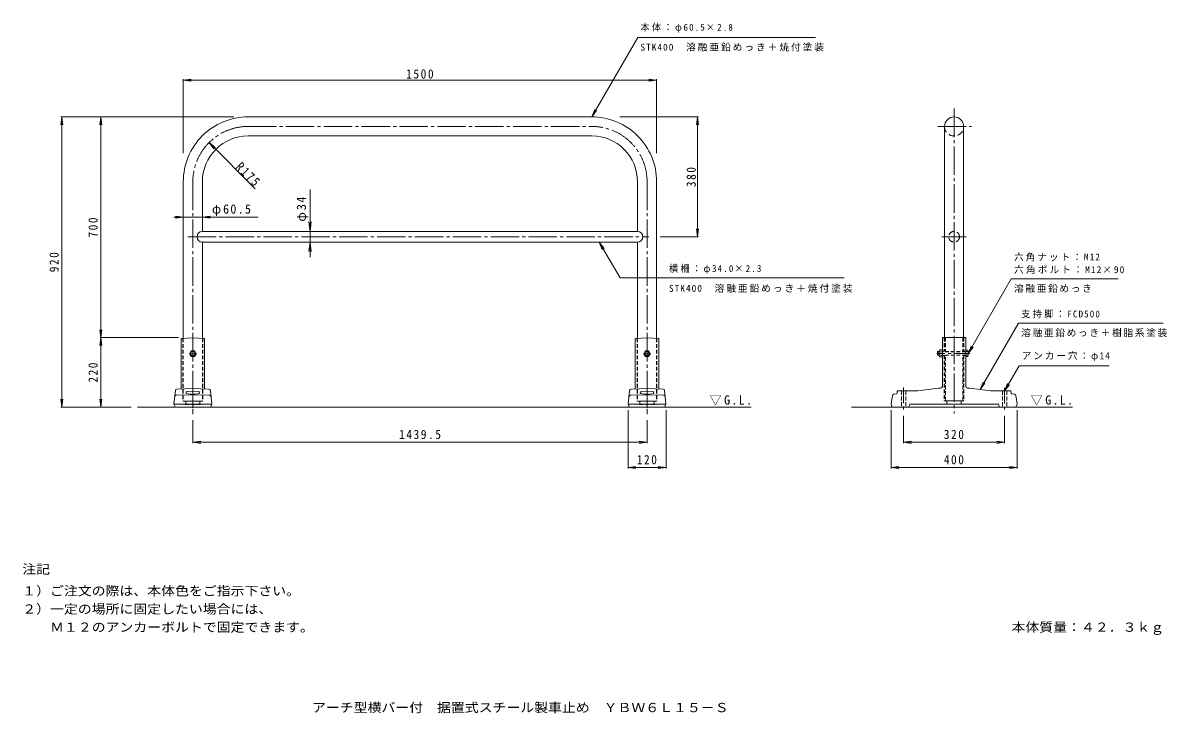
# Model space of a CAD drawing. Units: millimetres at full size, sheet at 1:10; some dimension numbers follow another scale. Extents: x -1858 to 1756, y -1367 to 822.
import ezdxf
from ezdxf.enums import TextEntityAlignment as Align

# ---------------------------------------------------------------- set-up
doc = ezdxf.new("R2010")
doc.units = ezdxf.units.MM
doc.header["$LTSCALE"] = 10
for name, pattern in [('CHAIN1', [8, 5, -1, 1, -1]), ('CHAIN2', [12, 9, -1, 1, -1]), ('DASHED1', [1.8, 1.2, -0.6]), ('DASHED2', [3, 2, -1])]:
    doc.linetypes.add(name, pattern=pattern)
for name, color, linetype, lineweight in [('C-0', 2, 'Continuous', 9), ('C-1', 2, 'Continuous', 9), ('C-2', 3, 'Continuous', 9), ('C-4', 7, 'Continuous', 9), ('C-5', 7, 'Continuous', 9), ('C-D', 2, 'Continuous', 9), ('C-E', 6, 'Continuous', 5)]:
    doc.layers.add(name, color=color, linetype=linetype, lineweight=lineweight)
for name, color, linetype in [('F-4_F-4ﾚｲﾔ', 2, 'Continuous'), ('F-5_F-5ﾚｲﾔ', 2, 'Continuous'), ('F-F_F-Fﾚｲﾔ', 2, 'Continuous')]:
    doc.layers.add(name, color=color, linetype=linetype)
doc.styles.add('ＭＳ ゴシック', font='')
doc.styles.get('ＭＳ ゴシック').set_extended_font_data('MS Gothic')

msp = doc.modelspace()

# ---------------------------------------------------------------- linework, layer by layer
at = {"layer": 'C-0', "color": 7, "linetype": 'CHAIN2'}
for p, q in [((1092.99, 549.73), (1092.99, -417.54)), ((-1144.46, 493.22), (-54.96, 493.22)), ((1041.11, 493.21), (1148.13, 493.21)), ((-1319.46, 318.22), (-1319.46, -419.43)), ((120.04, 318.22), (120.04, -419.43)), ((-1335.57, 143.47), (125.22, 143.47)), ((1054.21, 143.46), (1131.33, 143.46))]:
    msp.add_line(p, q, dxfattribs=at)
at = {"layer": 'C-0'}
for p, q in [((-1355.29, -179.45), (-1319.46, -177.53)), ((-1283.63, -179.45), (-1319.46, -177.53)), ((84.21, -179.45), (120.04, -177.53)), ((155.87, -179.45), (120.04, -177.53)), ((1055.74, -178.04), (1055.74, -220.54)), ((1057.24, -176.54), (1128.74, -176.54)), ((1130.24, -178.04), (1130.24, -220.54)), ((-1356.71, -180.95), (-1356.71, -338.88)), ((-1282.21, -180.95), (-1282.21, -338.88)), ((82.79, -180.95), (82.79, -338.88)), ((157.29, -180.95), (157.29, -338.88)), ((1055.74, -232.54), (1055.74, -331.54)), ((1130.24, -232.54), (1130.24, -331.54)), ((-1379.41, -387.12), (-1374.91, -343.85)), ((-1372.19, -359.38), (-1319.46, -357.53)), ((-1370.12, -339.37), (-1319.46, -337.53)), ((-1339.68, -348.69), (-1340.15, -351.17)), ((-1338.28, -347.47), (-1319.46, -346.53)), ((-1319.46, -337.53), (-1319.46, -346.53)), ((-1268.8, -339.37), (-1319.46, -337.53)), ((-1319.46, -399.53), (-1319.46, -346.53)), ((-1300.64, -347.47), (-1319.46, -346.53)), ((-1266.72, -359.38), (-1319.46, -357.53)), ((-1299.24, -348.69), (-1298.77, -351.17)), ((-1259.5, -387.12), (-1264.01, -343.85)), ((60.09, -387.12), (64.59, -343.85)), ((67.31, -359.38), (120.04, -357.53)), ((69.38, -339.37), (120.04, -337.53)), ((99.82, -348.69), (99.35, -351.17)), ((101.22, -347.47), (120.04, -346.53)), ((170.7, -339.37), (120.04, -337.53)), ((120.04, -346.53), (120.04, -337.53)), ((138.86, -347.47), (120.04, -346.53)), ((120.04, -399.53), (120.04, -346.53)), ((172.78, -359.38), (120.04, -357.53)), ((140.26, -348.69), (140.73, -351.17)), ((180, -387.12), (175.49, -343.85)), ((893.07, -386.11), (897.39, -360.17)), ((901.64, -356.04), (910.45, -354.82)), ((912.85, -346.87), (912.17, -353.06)), ((914.34, -345.54), (977.64, -345.54)), ((1042.89, -336.55), (977.85, -345.52)), ((1043.1, -336.54), (1050.74, -336.54)), ((1142.89, -336.54), (1135.24, -336.54)), ((1143.1, -336.55), (1208.14, -345.52)), ((1271.65, -345.54), (1208.35, -345.54)), ((1273.14, -346.87), (1273.82, -353.06)), ((1284.35, -356.04), (1275.53, -354.82)), ((1292.92, -386.11), (1288.6, -360.17)), ((-1374.91, -397.53), (-1379.29, -387.9)), ((-1260.13, -387.53), (-1378.88, -387.53)), ((-1264, -397.53), (-1259.63, -387.9)), ((64.59, -397.53), (60.21, -387.9)), ((179.37, -387.53), (60.62, -387.53)), ((175.5, -397.53), (179.87, -387.9)), ((893.16, -386.94), (897.16, -396.54)), ((948.9, -396.54), (952.59, -388.42)), ((953.96, -387.54), (1232.03, -387.54)), ((1237.09, -396.54), (1233.39, -388.42)), ((1292.83, -386.94), (1288.83, -396.54))]:
    msp.add_line(p, q, dxfattribs=at)
at = {"layer": 'C-0', "linetype": 'DASHED1'}
for p, q in [((-1350.71, -179.21), (-1350.71, -377.06)), ((-1288.21, -179.21), (-1288.21, -377.06)), ((88.79, -179.21), (88.79, -377.06)), ((151.29, -179.21), (151.29, -377.06)), ((1061.74, -176.54), (1061.74, -220.54)), ((1124.24, -176.54), (1124.24, -220.54)), ((1061.24, -219.54), (1055.74, -219.54)), ((1061.24, -233.54), (1055.74, -233.54)), ((1061.74, -232.54), (1061.74, -376.07)), ((1124.24, -232.54), (1124.24, -376.07)), ((1124.74, -219.54), (1130.24, -219.54)), ((1124.74, -233.54), (1130.24, -233.54)), ((925.99, -345.54), (925.99, -396.54)), ((939.99, -345.54), (939.99, -396.54)), ((1245.99, -345.54), (1245.99, -396.54)), ((1259.99, -345.54), (1259.99, -396.54)), ((-1379.4, -387.53), (-1319.46, -388.53)), ((-1342.43, -378), (-1350.24, -377.56)), ((-1349.46, -377.53), (-1289.45, -377.53)), ((-1341.96, -378.03), (-1296.96, -378.03)), ((-1341.96, -378.5), (-1341.96, -388.16)), ((-1259.51, -387.53), (-1319.46, -388.53)), ((-1296.96, -378.5), (-1296.96, -388.16)), ((-1296.49, -378), (-1288.68, -377.56)), ((60.1, -387.53), (120.04, -388.53)), ((97.07, -378), (89.26, -377.56)), ((90.04, -377.53), (150.05, -377.53)), ((97.54, -378.03), (142.54, -378.03)), ((97.54, -378.5), (97.54, -388.16)), ((179.99, -387.53), (120.04, -388.53)), ((142.54, -378.5), (142.54, -388.16)), ((143.01, -378), (150.82, -377.56)), ((1070.02, -377.01), (1062.22, -376.57)), ((1062.99, -376.54), (1123, -376.54)), ((1070.49, -377.04), (1115.49, -377.04)), ((1070.49, -377.51), (1070.49, -387.54)), ((1115.49, -377.51), (1115.49, -387.54)), ((1115.97, -377.01), (1123.77, -376.57))]:
    msp.add_line(p, q, dxfattribs=at)
at = {"layer": 'C-0'}
for centre in [(-1319.46, -227.53), (120.04, -227.53)]:
    msp.add_circle(centre, 7, dxfattribs=at)
at = {"layer": 'C-0', "color": 7, "linetype": 'CHAIN2'}
for centre, start, end in [((-1144.46, 318.22), 89.99976, 180), ((-54.96, 318.22), 0, 90.00024)]:
    msp.add_arc(centre, 175, start, end, dxfattribs=at)
at = {"layer": 'C-0'}
for centre, radius, start, end in [((-1355.21, -180.95), 1.5, 93.0674, 180), ((-1283.71, -180.95), 1.5, 0, 86.9326), ((84.29, -180.95), 1.5, 93.0674, 180), ((155.79, -180.95), 1.5, 0, 86.9326), ((1057.24, -178.04), 1.5, 90, 180), ((1128.74, -178.04), 1.5, 0, 90), ((-1372.02, -364.37), 5, 92.00708, 174.05319), ((-1369.93, -344.37), 5, 92.08252, 174.0531), ((-1342.11, -350.8), 2, 270, 349.25594), ((-1338.2, -348.97), 1.5, 92.86273, 169.25618), ((-1300.71, -348.97), 1.5, 10.74382, 87.13727), ((-1296.8, -350.8), 2, 190.74406, 270), ((-1268.98, -344.37), 5, 5.9469, 87.91748), ((-1266.9, -364.37), 5, 5.94681, 87.99292), ((67.48, -364.37), 5, 92.00708, 174.05319), ((69.57, -344.37), 5, 92.08252, 174.0531), ((97.39, -350.8), 2, 270, 349.25594), ((101.3, -348.97), 1.5, 92.86273, 169.25618), ((138.79, -348.97), 1.5, 10.74382, 87.13727), ((142.7, -350.8), 2, 190.74406, 270), ((170.52, -344.37), 5, 5.9469, 87.91748), ((172.6, -364.37), 5, 5.94681, 87.99292), ((902.32, -360.99), 5, 97.85335, 170.53764), ((910.18, -352.84), 2, 277.85335, 353.73427), ((914.34, -347.04), 1.5, 90, 173.73489), ((977.64, -344.04), 1.5, 270, 277.8541), ((1043.1, -338.04), 1.5, 90, 97.85315), ((1050.74, -331.54), 5, 270, 0), ((1135.24, -331.54), 5, 180, 270), ((1142.89, -338.04), 1.5, 82.14685, 90), ((1208.35, -344.04), 1.5, 262.1459, 270), ((1271.65, -347.04), 1.5, 6.26511, 90), ((1275.81, -352.84), 2, 186.26573, 262.14665), ((1283.67, -360.99), 5, 9.46236, 82.14665), ((-1377.92, -387.28), 1.5, 174.05302, 204.44478), ((-1260.99, -387.28), 1.5, 335.55501, 5.94698), ((61.58, -387.28), 1.5, 174.05302, 204.44478), ((178.51, -387.28), 1.5, 335.55501, 5.94698), ((894.54, -386.36), 1.5, 170.53767, 202.62009), ((953.96, -389.04), 1.5, 90, 155.556), ((1232.03, -389.04), 1.5, 24.444, 90), ((1291.44, -386.36), 1.5, 337.37991, 9.46233)]:
    msp.add_arc(centre, radius, start, end, dxfattribs=at)
at = {"layer": 'C-0', "linetype": 'DASHED1'}
for centre, start, end in [((1061.24, -219.04), 270, 0), ((1061.24, -234.04), 0, 90), ((1124.74, -219.04), 180, 270), ((1124.74, -234.04), 90, 180), ((-1350.21, -377.06), 180, 266.72997), ((-1342.46, -378.5), 0, 86.72997), ((-1296.46, -378.5), 93.27003, 180), ((-1288.71, -377.06), 273.27003, 0), ((89.29, -377.06), 180, 266.72997), ((97.04, -378.5), 0, 86.72997), ((143.04, -378.5), 93.27003, 180), ((150.79, -377.06), 273.27003, 0), ((1062.24, -376.07), 180, 266.72997), ((1069.99, -377.51), 0, 86.72997), ((1115.99, -377.51), 93.27003, 180), ((1123.74, -376.07), 273.27003, 0)]:
    msp.add_arc(centre, 0.5, start, end, dxfattribs=at)
at = {"layer": 'C-0'}
for centre in [(-1319.46, -352.8), (120.04, -352.8)]:
    msp.add_ellipse(centre, major_axis=(21, 0), ratio=0.1351, start_param=3.1415927, end_param=6.2831853, dxfattribs=at)
at = {"layer": 'C-1', "color": 4, "linetype": 'DASHED1'}
for p, q in [((-1349.71, -179.15), (-1349.71, -377.53)), ((-1289.21, -179.15), (-1289.21, -377.53)), ((89.79, -179.15), (89.79, -377.53)), ((150.29, -179.15), (150.29, -377.53)), ((1062.74, -219.54), (1065.54, -219.54)), ((1062.74, -233.54), (1065.54, -233.54)), ((1123.24, -219.54), (1120.44, -219.54)), ((1123.24, -233.54), (1120.44, -233.54))]:
    msp.add_line(p, q, dxfattribs=at)
at = {"layer": 'C-1'}
for p, q in [((-1329.47, -227.53), (-1324.46, -218.86)), ((-1324.46, -236.2), (-1329.47, -227.53)), ((-1324.46, -218.86), (-1314.45, -218.86)), ((-1314.45, -236.2), (-1324.46, -236.2)), ((-1314.45, -218.86), (-1309.44, -227.53)), ((-1309.44, -227.53), (-1314.45, -236.2)), ((115.04, -236.2), (110.03, -227.53)), ((125.05, -236.2), (115.04, -236.2))]:
    msp.add_line(p, q, dxfattribs=at)
msp.add_lwpolyline([(110.03, -227.53), (115.04, -218.86), (125.05, -218.86), (130.06, -227.53), (125.05, -236.2)], dxfattribs=at)
for centre in [(-1319.46, -227.53), (120.04, -227.53)]:
    msp.add_circle(centre, 8.67, dxfattribs=at)
at = {"layer": 'C-2'}
for p, q in [((-1144.46, 523.47), (-54.96, 523.47)), ((1062.74, 493.21), (1062.74, -176.54)), ((1123.24, 493.21), (1123.24, -176.54)), ((-1144.46, 462.97), (-54.96, 462.97)), ((-1349.71, 318.22), (-1349.71, -179.15)), ((-1289.21, 318.22), (-1289.21, 160.47)), ((89.79, 318.22), (89.79, 160.47)), ((150.29, 318.22), (150.29, -179.15)), ((-1289.21, 160.47), (89.79, 160.47)), ((-1289.21, 126.47), (-1289.21, -179.15)), ((-1289.21, 126.47), (89.79, 126.47)), ((89.79, 126.47), (89.79, -179.15))]:
    msp.add_line(p, q, dxfattribs=at)
at = {"layer": 'C-2', "linetype": 'DASHED1'}
for p, q in [((-1349.71, -179.15), (-1349.71, -377.53)), ((-1289.21, -179.15), (-1289.21, -377.53)), ((89.79, -179.15), (89.79, -377.53)), ((150.29, -179.15), (150.29, -377.53)), ((1062.74, -176.54), (1062.74, -220.54)), ((1065.54, -176.54), (1065.54, -220.54)), ((1120.44, -176.54), (1120.44, -220.54)), ((1123.24, -176.54), (1123.24, -220.54)), ((1062.74, -232.54), (1062.74, -376.54)), ((1065.54, -376.54), (1065.54, -232.54)), ((1120.44, -376.54), (1120.44, -232.54)), ((1123.24, -232.54), (1123.24, -376.54)), ((-1349.71, -377.53), (-1289.21, -377.53)), ((89.79, -377.53), (150.29, -377.53)), ((1062.74, -376.54), (1123.24, -376.54))]:
    msp.add_line(p, q, dxfattribs=at)
at = {"layer": 'C-2', "linetype": 'DASHED2'}
msp.add_circle((1092.99, 143.46), 17, dxfattribs=at)
at = {"layer": 'C-2'}
for centre, radius, start, end in [((-1144.46, 318.22), 205.25, 89.99977, 180), ((-54.96, 318.22), 205.25, 0, 90.00023), ((1092.99, 493.21), 30.25, 0, 180), ((-1144.46, 318.22), 144.75, 89.9998, 180), ((-54.96, 318.22), 144.75, 0, 90.0002), ((-1289.21, 143.47), 17, 90, 270), ((89.79, 143.47), 17, 270, 90)]:
    msp.add_arc(centre, radius, start, end, dxfattribs=at)
at = {"layer": 'C-2', "linetype": 'DASHED2'}
msp.add_arc((1092.99, 493.21), 30.25, 180.00047, 0.00047, dxfattribs=at)
at = {"layer": 'C-4'}
for p, q in [((-1349.71, 639.73), (-1324.92, 642.99)), ((-1349.71, 642.73), (-1349.71, 408.14)), ((-1349.71, 639.73), (-1324.92, 636.46)), ((-1349.71, 639.73), (150.29, 639.73)), ((150.29, 639.73), (125.51, 642.99)), ((150.29, 639.73), (125.51, 636.46)), ((150.29, 642.73), (150.29, 408.14)), ((-1734.33, 523.47), (-1737.59, 498.69)), ((-1737.33, 523.47), (-1189.46, 523.47)), ((-1734.33, -396.53), (-1734.33, 523.47)), ((-1734.33, 523.47), (-1731.06, 498.69)), ((-1610.68, 523.47), (-1613.95, 498.69)), ((-1610.68, -176.53), (-1610.68, 523.47)), ((-1610.68, 523.47), (-1607.42, 498.69)), ((282.85, 523.47), (34.1, 523.47)), ((279.85, 523.47), (276.58, 498.69)), ((279.85, 143.47), (279.85, 523.47)), ((279.85, 523.47), (283.11, 498.69)), ((-1268.16, 442), (-1252.94, 422.17)), ((-1268.16, 442), (-1248.33, 426.79)), ((-1121.71, 295.46), (-1268.16, 442)), ((-948.11, 293.05), (-948.11, 78.42)), ((-1112.1, 205.83), (-1380.17, 205.83)), ((-1349.71, 205.83), (-1374.49, 209.09)), ((-1349.71, 205.83), (-1374.49, 202.57)), ((-1349.71, 205.83), (-1349.71, 204.03)), ((-1289.21, 205.83), (-1264.42, 209.09)), ((-1289.21, 205.83), (-1264.42, 202.57)), ((-1289.21, 205.83), (-1289.21, 204.03)), ((-948.11, 160.47), (-952.03, 190.22)), ((-948.11, 160.47), (-944.2, 190.22)), ((-948.11, 160.47), (-945.11, 160.47)), ((279.85, 143.47), (276.58, 168.26)), ((279.85, 143.47), (283.11, 168.26)), ((-948.11, 126.47), (-952.03, 96.73)), ((-948.11, 126.47), (-944.2, 96.73)), ((-948.11, 126.47), (-945.11, 126.47)), ((282.85, 143.47), (161.66, 143.47)), ((-1610.68, -176.53), (-1613.95, -151.74)), ((-1610.68, -176.53), (-1613.95, -201.32)), ((-1613.68, -176.53), (-1364.46, -176.53)), ((-1610.68, -176.53), (-1607.42, -151.74)), ((-1610.68, -176.53), (-1607.42, -201.32)), ((-1610.68, -396.53), (-1610.68, -176.53)), ((-1734.33, -396.53), (-1737.59, -371.74)), ((-1737.33, -396.53), (-1514.46, -396.53)), ((-1734.33, -396.53), (-1731.06, -371.74)), ((-1610.68, -396.53), (-1613.95, -371.74)), ((-1610.68, -396.53), (-1607.42, -371.74)), ((60.04, -591.43), (60.04, -406.53)), ((180.04, -591.43), (180.04, -406.53)), ((893.07, -591.44), (893.07, -406.11)), ((932.99, -511.44), (932.99, -424.79)), ((1252.99, -511.44), (1252.99, -424.79)), ((1292.92, -591.44), (1292.92, -406.11)), ((-1319.46, -511.43), (-1319.46, -438.43)), ((120.04, -511.43), (120.04, -438.43)), ((-1319.46, -508.43), (-1294.67, -505.17)), ((120.04, -508.43), (95.26, -505.17)), ((932.99, -508.44), (957.78, -505.18)), ((1252.99, -508.44), (1228.21, -505.18)), ((-1319.46, -508.43), (-1294.67, -511.7)), ((-1319.46, -508.43), (120.04, -508.43)), ((120.04, -508.43), (95.26, -511.7)), ((932.99, -508.44), (1252.99, -508.44)), ((932.99, -508.44), (957.78, -511.7)), ((1252.99, -508.44), (1228.21, -511.7)), ((60.04, -588.43), (84.83, -585.17)), ((60.04, -588.43), (180.04, -588.43)), ((60.04, -588.43), (84.83, -591.7)), ((180.04, -588.43), (155.26, -585.17)), ((180.04, -588.43), (155.26, -591.7)), ((893.07, -588.44), (917.85, -585.18)), ((893.07, -588.44), (1292.92, -588.44)), ((893.07, -588.44), (917.85, -591.7)), ((1292.92, -588.44), (1268.14, -585.18)), ((1292.92, -588.44), (1268.14, -591.7))]:
    msp.add_line(p, q, dxfattribs=at)
at = {"layer": 'C-5'}
for p, q in [((-54.96, 523.47), (90.48, 775.39)), ((90.48, 775.39), (653.85, 775.4)), ((-54.96, 523.47), (-45.39, 546.57)), ((-54.96, 523.47), (-39.74, 543.31)), ((-31.51, 126.47), (-21.94, 103.37)), ((-31.51, 126.47), (-16.29, 106.64)), ((-31.51, 126.47), (34.52, 12.81)), ((34.52, 12.81), (744.26, 12.81)), ((1137.74, -226.54), (1274.38, 10.14)), ((1274.38, 10.14), (1612.76, 10.14)), ((1175.62, -341.04), (1297.23, -130.39)), ((1297.23, -130.39), (1755.61, -130.38)), ((1137.74, -226.54), (1147.31, -203.44)), ((1137.74, -226.54), (1152.96, -206.7)), ((1252.99, -345.54), (1298.73, -266.32)), ((1298.73, -266.32), (1584.6, -266.32)), ((1175.62, -341.04), (1185.19, -317.94)), ((1175.62, -341.04), (1190.84, -321.2)), ((1252.99, -345.54), (1262.56, -322.44)), ((1252.99, -345.54), (1268.21, -325.7))]:
    msp.add_line(p, q, dxfattribs=at)
at = {"layer": 'C-D'}
for p, q in [((1046.87, -215.59), (1055.74, -215.59)), ((1130.24, -216.52), (1130.24, -236.55)), ((1136.99, -216.52), (1130.24, -216.52)), ((1045.74, -221.49), (1040.24, -221.49)), ((1040.24, -231.59), (1041.19, -232.54)), ((1045.74, -231.59), (1040.24, -231.59)), ((1045.74, -220.54), (1041.19, -220.54)), ((1045.74, -232.54), (1041.19, -232.54)), ((1045.74, -234.75), (1045.74, -218.33)), ((1046.87, -221.07), (1055.74, -221.07)), ((1046.87, -232), (1055.74, -232)), ((1136.99, -220.54), (1130.24, -220.54)), ((1136.99, -232.54), (1130.24, -232.54)), ((1136.99, -236.55), (1130.24, -236.55)), ((1137.74, -218.53), (1137.74, -234.55)), ((1242.98, -345.54), (1263.01, -345.54))]:
    msp.add_line(p, q, dxfattribs=at)
at = {"layer": 'C-D', "linetype": 'CHAIN1'}
for p, q in [((-1330.86, -227.53), (-1307.29, -227.53)), ((108.64, -227.53), (132.21, -227.53)), ((1143.72, -226.54), (1037.93, -226.54)), ((932.99, -334.44), (932.99, -404.79)), ((1252.99, -335.45), (1252.99, -404.79))]:
    msp.add_line(p, q, dxfattribs=at)
at = {"layer": 'C-D', "linetype": 'DASHED1'}
for p, q in [((1130.24, -220.54), (1055.74, -220.54)), ((1130.24, -221.49), (1055.74, -221.49)), ((1130.24, -231.59), (1055.74, -231.59)), ((1130.24, -232.54), (1055.74, -232.54))]:
    msp.add_line(p, q, dxfattribs=at)
at = {"layer": 'C-D'}
for points in [[(1046.87, -237.49), (1055.74, -237.49), (1055.74, -215.59)], [(1040.24, -231.59), (1040.24, -221.49), (1041.19, -220.54), (1041.19, -232.54)]]:
    msp.add_lwpolyline(points, dxfattribs=at)
for centre, radius, start, end in [((1049.65, -218.33), 3.9, 135.3613, 224.63818), ((1134.7, -218.53), 3.04, 318.67245, 41.32755), ((1059.57, -226.54), 13.83, 156.7198, 203.2803), ((1049.65, -234.75), 3.9, 135.3613, 224.63896), ((1134.7, -234.55), 3.04, 318.67245, 41.32755), ((1113.59, -226.54), 24.15, 345.61653, 14.38359)]:
    msp.add_arc(centre, radius, start, end, dxfattribs=at)
at = {"layer": 'C-E'}
for p, q in [((-1494.46, -396.53), (450.31, -396.53)), ((767.99, -396.54), (1467.99, -396.54))]:
    msp.add_line(p, q, dxfattribs=at)

# ---------------------------------------------------------------- texts
at = {"layer": 'C-4', "color": 2, "char_height": 29.33, "attachment_point": 7, "style": 'ＭＳ ゴシック'}
for s, insert in [('\\T1.28;\\W0.9;1500', (-643.46, 644.73)), ('\\T1.22;\\W0.95;φ60.5', (-1258.75, 208.83)), ('\\T1.28;\\W0.9;1439.5', (-665.96, -498.43)), ('\\T1.27;\\W0.9;320', (1060.49, -498.44)), ('\\T1.27;\\W0.9;120', (87.54, -578.43)), ('\\T1.27;\\W0.9;400', (1060.49, -578.44))]:
    msp.add_mtext(s, dxfattribs=dict(at, insert=insert))
for s, insert, rotation in [('\\T1.28;\\W0.9;R175', (-1186.39, 362.25), 315), ('\\T1.27;\\W0.9;380', (274.85, 300.97), 90), ('\\T1.19;φ34', (-953.11, 191.26), 90), ('\\T1.27;\\W0.9;700', (-1620.68, 140.97), 90), ('\\T1.27;\\W0.9;920', (-1744.33, 30.97), 90), ('\\T1.27;\\W0.9;220', (-1620.68, -319.03), 90)]:
    msp.add_mtext(s, dxfattribs=dict(at, insert=insert, rotation=rotation))
at = {"layer": 'C-5', "char_height": 21.99, "attachment_point": 7, "style": 'ＭＳ ゴシック'}
for s, insert in [('\\T1.25;\\W0.95;本体：φ60.5×2.8', (98.85, 790.79)), ('\\T1.2;STK400\u3000溶融亜鉛めっき＋焼付塗装', (98.85, 731.05)), ('\\T1.2;六角ナット：M12', (1282.75, 65.54)), ('\\T1.25;\\W0.95;横柵：φ34.0×2.3', (189.26, 25.96)), ('\\T1.22;六角ボルト：M12×90', (1282.75, 25.54)), ('\\T1.2;STK400\u3000溶融亜鉛めっき＋焼付塗装', (189.26, -33.78)), ('\\T1.17;溶融亜鉛めっき', (1282.75, -34.2)), ('\\T1.25;\\W0.95;支持脚：FCD500', (1305.61, -114.98)), ('\\T1.17;溶融亜鉛めっき＋樹脂系塗装', (1305.61, -174.72)), ('\\T1.19;アンカー穴：φ14', (1307.1, -250.92))]:
    msp.add_mtext(s, dxfattribs=dict(at, insert=insert))
at = {"layer": 'C-5', "color": 2, "char_height": 29.33, "attachment_point": 7, "style": 'ＭＳ ゴシック'}
for insert in [(317.81, -391.53), (1335.49, -391.54)]:
    msp.add_mtext('\\T1.22;\\W0.95;▽G.L.', dxfattribs=dict(at, insert=insert))
at = {"layer": 'F-4_F-4ﾚｲﾔ', "style": 'ＭＳ ゴシック', "width": 1.1}
msp.add_text('本体質量：４２．３ｋｇ', height=29.33, dxfattribs=at).set_placement((1275, -1118.11), align=Align.BOTTOM_LEFT)
at = {"layer": 'F-5_F-5ﾚｲﾔ', "style": 'ＭＳ ゴシック', "width": 1.1}
msp.add_text('アーチ型横バー付\u3000据置式スチール製車止め\u3000ＹＢＷ６Ｌ１５－Ｓ', height=29.33, dxfattribs=at).set_placement((-941.82, -1372.96), align=Align.BOTTOM_LEFT)
at = {"layer": 'F-F_F-Fﾚｲﾔ', "style": 'ＭＳ ゴシック', "width": 1.1}
for s, p in [('注記', (-1860, -934.08)), ('１）ご注文の際は、本体色をご指示下さい。', (-1860, -1003.01)), ('２）一定の場所に固定したい場合には、', (-1860, -1060.56)), ('\u3000\u3000Ｍ１２のアンカーボルトで固定できます。', (-1860, -1118.11))]:
    msp.add_text(s, height=29.33, dxfattribs=at).set_placement(p, align=Align.BOTTOM_LEFT)

doc.saveas('drawing.dxf')
